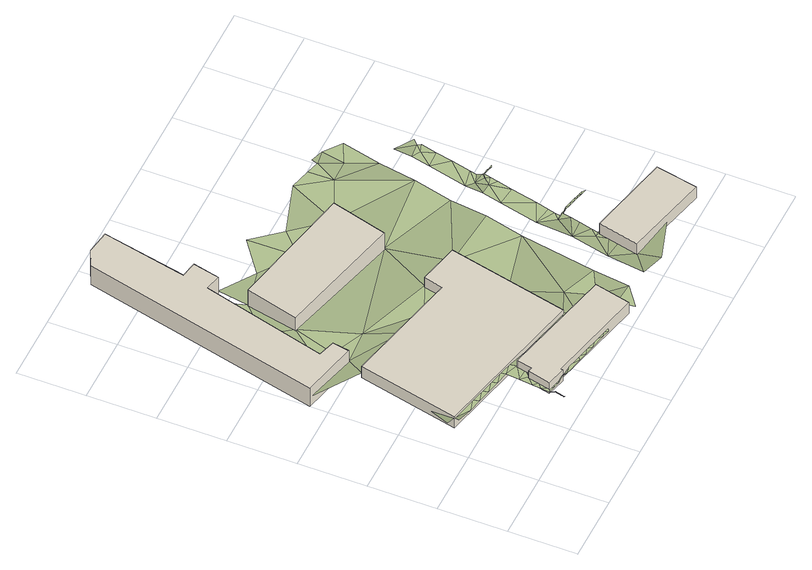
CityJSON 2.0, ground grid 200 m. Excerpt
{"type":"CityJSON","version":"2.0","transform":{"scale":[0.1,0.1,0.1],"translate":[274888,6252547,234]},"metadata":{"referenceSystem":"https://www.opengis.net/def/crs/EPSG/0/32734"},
"CityObjects":{
"building1":{"type":"Building","attributes":{"building":"commercial","building:levels":1,"building_height":4.1,"roof_height":17,"ground_height":12.9,"plus_code":"4FRW3CCV+7GX"},"geometry":[{"type":"Solid","lod":"1","boundaries":[[[[0,1,2,3]],[[1,4,5,2]],[[4,6,7,5]],[[6,8,9,7]],[[8,10,11,9]],[[10,0,3,11]],[[3,2,5,7,9,11]],[[10,8,6,4,1,0]]]]}]},
"building2":{"type":"Building","attributes":{"address":"1B Ravenscraig Road Woodstock Cape Town","building":"industrial","building:levels":2,"building_height":6.9,"roof_height":17.32,"ground_height":10.42,"plus_code":"4FRW3CCV+FC9"},"geometry":[{"type":"Solid","lod":"1","boundaries":[[[[12,13,14,15]],[[13,16,17,14]],[[16,18,19,17]],[[18,20,21,19]],[[20,22,23,21]],[[22,24,25,23]],[[24,26,27,25]],[[26,28,29,27]],[[28,30,31,29]],[[30,32,33,31]],[[32,12,15,33]],[[15,14,17,19,21,23,25,27,29,31,33]],[[32,30,28,26,24,22,20,18,16,13,12]]]]}]},
"building3":{"type":"Building","attributes":{"address":"18 Woodlands Road Cape Town","building":"manufacture","building:levels":1,"building_height":4.1,"roof_height":18.92,"ground_height":14.82,"plus_code":"4FRW3CCV+5HW"},"geometry":[{"type":"Solid","lod":"1","boundaries":[[[[34,35,36,37]],[[35,38,39,36]],[[38,40,41,39]],[[40,42,43,41]],[[42,44,45,43]],[[44,46,47,45]],[[46,48,49,47]],[[48,34,37,49]],[[37,36,39,41,43,45,47,49]],[[48,46,44,42,40,38,35,34]]]]}]},
"building4":{"type":"Building","attributes":{"building":"industrial","building:levels":2,"building_height":6.9,"roof_height":17.77,"ground_height":10.87,"plus_code":"4FRW3CCV+FH4"},"geometry":[{"type":"Solid","lod":"1","boundaries":[[[[50,51,52,53]],[[51,54,55,52]],[[54,56,57,55]],[[56,50,53,57]],[[53,52,55,57]],[[56,54,51,50]]]]}]},
"building5":{"type":"Building","attributes":{"building":"industrial","building:levels":1,"building_height":4.1,"roof_height":17.87,"ground_height":13.77,"plus_code":"4FRW3CCV+5RR"},"geometry":[{"type":"Solid","lod":"1","boundaries":[[[[58,59,60,61]],[[59,62,63,60]],[[62,64,65,63]],[[64,58,61,65]],[[61,60,63,65]],[[64,62,59,58]]]]}]},
"terrain1":{"type":"TINRelief","geometry":[{"type":"CompositeSurface","lod":"1","boundaries":[[[66,67,68]],[[68,69,70]],[[70,71,68]],[[71,70,72]],[[72,73,71]],[[73,72,74]],[[75,76,77]],[[75,77,78]],[[77,79,78]],[[79,80,78]],[[79,81,80]],[[82,80,81]],[[81,83,82]],[[74,84,73]],[[84,74,85]],[[86,83,87]],[[88,87,83]],[[89,90,91]],[[92,86,87]],[[87,88,93]],[[86,92,94]],[[88,95,93]],[[96,84,85]],[[94,92,97]],[[97,98,94]],[[95,99,93]],[[85,100,96]],[[101,99,95]],[[102,98,97]],[[99,101,103]],[[98,104,100]],[[97,105,102]],[[103,101,106]],[[98,102,104]],[[100,107,96]],[[103,106,108]],[[104,107,100]],[[108,106,109]],[[89,91,110]],[[111,109,106]],[[104,112,107]],[[113,114,115]],[[109,111,116]],[[117,115,89]],[[112,104,118]],[[114,113,119]],[[116,111,120]],[[117,89,110]],[[116,120,121]],[[113,115,117]],[[121,120,122]],[[118,123,112]],[[122,124,121]],[[118,125,123]],[[124,122,126]],[[127,119,113]],[[117,110,128]],[[126,129,124]],[[130,119,127]],[[131,129,126]],[[129,131,132]],[[125,133,123]],[[117,128,134]],[[133,125,135]],[[117,136,113]],[[137,138,127]],[[139,134,128]],[[133,135,140]],[[117,134,136]],[[141,133,140]],[[140,135,34]],[[127,142,137]],[[143,144,145]],[[34,145,144]],[[146,140,34]],[[146,34,144]],[[142,147,137]],[[1,136,134]],[[141,140,148]],[[148,140,146]],[[148,1,141]],[[142,149,147]],[[150,151,152]],[[151,150,153]],[[142,51,149]],[[153,150,154]],[[155,136,1]],[[154,156,153]],[[157,153,158]],[[148,159,1]],[[156,158,153]],[[150,152,160]],[[161,158,156]],[[162,157,158]],[[158,161,163]],[[155,1,159]],[[158,163,162]],[[164,149,51]],[[161,165,163]],[[166,157,162]],[[165,161,167]],[[168,51,136]],[[157,166,169]],[[167,170,165]],[[157,171,172]],[[170,167,173]],[[171,157,169]],[[174,170,173]],[[173,175,174]],[[175,176,174]],[[176,175,177]],[[136,155,168]],[[178,172,171]],[[179,171,169]],[[177,180,176]],[[177,181,180]],[[179,182,171]],[[178,171,182]],[[172,178,183]],[[182,179,184]],[[181,185,180]],[[181,186,185]],[[184,187,182]],[[188,187,184]],[[51,189,164]],[[172,183,190]],[[186,191,185]],[[190,192,172]],[[187,188,193]],[[191,186,194]],[[193,188,195]],[[194,196,191]],[[195,197,193]],[[189,51,168]],[[196,194,198]],[[197,195,199]],[[196,198,200]],[[198,201,200]],[[202,197,199]],[[199,203,202]],[[192,190,204]],[[203,205,202]],[[206,207,192]],[[208,205,203]],[[164,189,209]],[[204,206,192]],[[205,208,210]],[[210,208,211]],[[212,211,208]],[[207,213,214]],[[206,213,207]],[[204,215,206]],[[189,216,209]],[[213,206,217]],[[218,206,215]],[[189,168,219]],[[206,218,217]],[[220,214,213]],[[221,216,189]],[[213,217,222]],[[217,218,223]],[[224,213,222]],[[222,217,223]],[[189,219,221]],[[224,220,213]],[[225,222,223]],[[225,223,226]],[[227,214,220]],[[226,228,225]],[[214,227,229]],[[228,226,230]],[[216,231,232]],[[230,233,228]],[[221,231,216]],[[233,230,234]],[[234,235,233]],[[219,236,221]],[[227,237,229]],[[229,238,239]],[[231,221,236]],[[237,238,229]],[[238,240,239]],[[239,240,241]],[[237,242,238]],[[238,242,240]],[[241,240,243]]]}]}
},
"vertices":[
[5269,1642,259],[6066,5159,259],[6066,5159,669],[5269,1642,669],[4867,5428,259],[4867,5428,669],[4739,4859,259],[4739,4859,669],[1282,5633,259],[1282,5633,669],[614,2686,259],[614,2686,669],
[2901,13644,11],[2211,13758,11],[2211,13758,701],[2901,13644,701],[1693,13516,11],[1693,13516,701],[0,6532,11],[0,6532,701],[1647,6149,11],[1647,6149,701],[1733,6640,11],[1733,6640,701],[1238,6791,11],[1238,6791,701],[2210,10429,11],[2210,10429,701],[2674,10314,11],[2674,10314,701],[2848,11090,11],[2848,11090,701],[2373,11187,11],[2373,11187,701],
[6291,1170,451],[2968,1938,451],[2968,1938,861],[6291,1170,861],[2863,1484,451],[2863,1484,861],[2732,1514,451],[2732,1514,861],[2574,839,451],[2574,839,861],[3137,709,451],[3137,709,861],[3155,771,451],[3155,771,861],[6044,112,451],[6044,112,861],
[5838,6992,56],[6288,8633,56],[6288,8633,746],[5838,6992,746],[2536,9420,56],[2536,9420,746],[2116,7878,56],[2116,7878,746],
[10875,1456,346],[8417,2007,346],[8417,2007,756],[10875,1456,756],[8142,813,346],[8142,813,756],[10632,222,346],[10632,222,756],
[791,3466,431],[301,2740,725],[614,2686,642],[521,2511,725],[1032,2407,642],[1395,2511,642],[1424,2328,642],[1782,2424,642],[1817,2249,642],[2325,315,789],[2345,308,789],[2356,357,789],[2338,362,789],[2366,406,789],[2350,410,789],[2410,601,789],[2402,603,789],[2453,796,642],[2168,2337,642],[2209,2170,642],[2482,1046,642],[2574,839,642],[2649,755,642],[1647,6149,303],[0,6532,381],[1282,5633,431],[2653,1177,642],[2758,796,642],[2510,1296,642],[2845,713,642],[2555,2251,642],[2732,1514,642],[2555,1693,642],[2942,754,642],[2601,2090,642],[3040,671,789],[2908,1679,642],[3137,709,694],[2968,1938,642],[2863,1484,642],[3236,630,694],[2942,2164,642],[3155,771,556],[3517,689,694],[3011,5246,431],[3782,514,694],[3523,2033,556],[2116,7878,303],[1238,6791,303],[1733,6640,303],[3878,607,694],[2677,6222,303],[3748,1758,556],[1724,8610,179],[4054,456,694],[4239,524,694],[4327,398,694],[4105,1903,556],[4600,442,694],[4630,1554,556],[4796,299,694],[2536,9420,179],[3959,5033,340],[4961,359,694],[2210,10429,179],[5030,249,694],[5142,318,694],[5269,1642,556],[4867,5428,340],[5460,1362,556],[5838,6992,151],[3720,9688,113],[2674,10314,179],[4739,4859,340],[6036,1961,451],[5667,3401,259],[4722,8961,113],[6201,0,606],[6801,454,606],[6135,502,606],[7073,1591,451],[4696,10409,113],[7617,3864,259],[5394,9603,113],[8142,813,383],[7425,309,606],[8085,93,606],[7697,1446,451],[8279,1410,383],[8161,6137,108],[8348,1708,383],[7969,2583,451],[8272,2048,383],[7889,5001,259],[9387,518,551],[8416,2007,383],[8468,2256,383],[8422,2061,383],[7000,10118,56],[8551,2031,383],[8556,2627,383],[8612,1963,383],[8433,7274,108],[8623,2910,383],[8681,2001,383],[8570,3253,222],[8241,3720,222],[8709,1941,383],[8811,1970,383],[8807,1919,383],[8940,1940,383],[9002,1876,383],[8749,3434,222],[8689,3192,383],[9070,1910,383],[9100,1854,383],[8703,3239,222],[8794,3629,222],[8787,3169,383],[9200,1880,383],[9197,1832,383],[8801,3217,222],[8851,3154,383],[7643,9233,56],[8886,4018,222],[9329,1849,383],[8513,4857,222],[8898,3194,383],[9392,1788,383],[9013,3116,383],[9459,1819,383],[9093,3149,383],[9490,1766,383],[9175,3079,383],[9589,1789,383],[9587,1745,383],[9288,3103,383],[9337,3041,383],[9068,4797,222],[9385,3081,383],[8973,5406,222],[8649,5425,222],[9499,3003,383],[7621,9961,56],[9482,3058,383],[9580,3036,383],[9661,2965,383],[8979,5800,108],[8785,5994,108],[9171,5233,222],[8009,9862,56],[9158,5593,222],[9227,5474,222],[8705,8410,3],[9325,6095,108],[8347,9255,3],[9237,5705,222],[9273,5668,222],[9281,5900,108],[9334,5683,222],[9370,5646,222],[9457,6674,108],[9432,5661,222],[9057,7130,108],[9468,5623,222],[8472,9938,3],[8055,10043,56],[9529,5640,222],[9565,5601,222],[9627,5618,222],[8977,9547,3],[9567,7159,108],[9421,7550,108],[9193,7699,108],[9614,7743,108],[9329,8267,3],[9678,7643,108],[9760,7891,108]
]}
